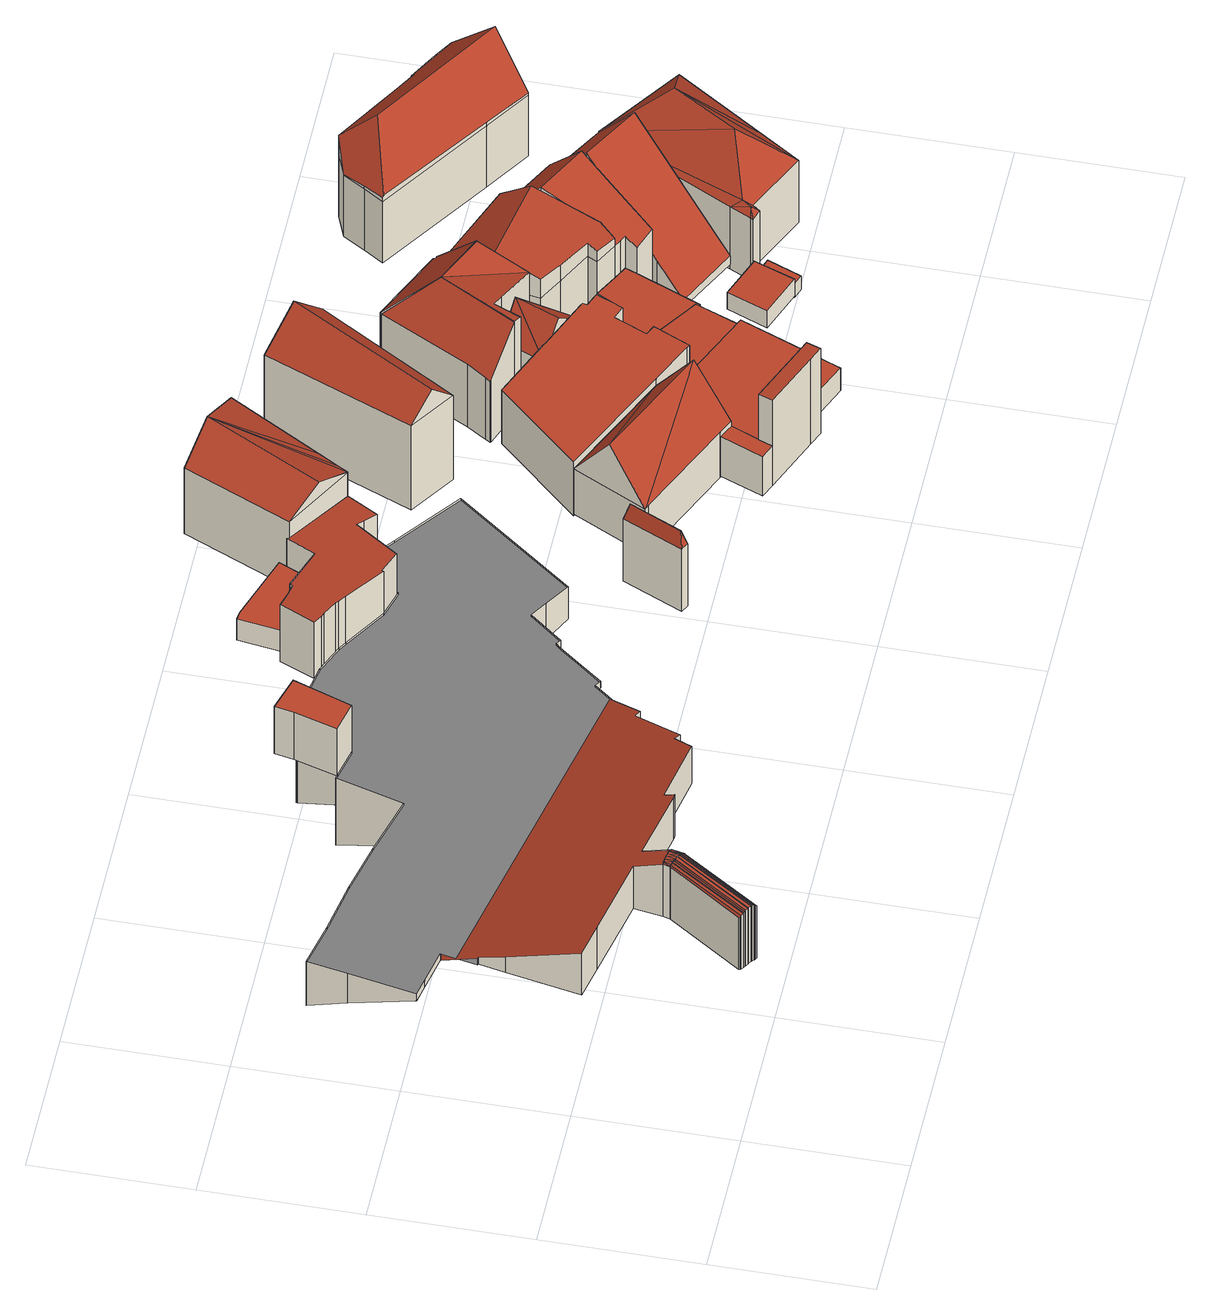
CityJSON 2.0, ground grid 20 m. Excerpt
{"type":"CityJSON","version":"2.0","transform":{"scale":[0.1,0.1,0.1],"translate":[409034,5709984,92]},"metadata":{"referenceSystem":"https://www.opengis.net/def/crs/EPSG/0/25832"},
"CityObjects":{
"building1":{"type":"Building","attributes":{"Gemeindeschluessel":"05978036","Geometrietyp2DReferenz":"3000","function":"31001_2000"},"children":["building1-1","building1-2","building1-3"]},
"building1-1":{"type":"BuildingPart","attributes":{"roofType":"3900","measuredHeight":9.29},"parents":["building1"],"geometry":[{"type":"MultiSurface","lod":"2","boundaries":[[[0,1,2,3]],[[4,5,6,7,8]],[[4,1,9,10,11,12,13,14,15]],[[0,16,17,18,19,20,21,22,23,24,25,5,26,27,28,29,30,31,32]],[[0,9,1]],[[9,0,32]],[[26,4,15]],[[4,26,5]],[[9,31,10]],[[31,9,32]],[[14,26,15]],[[26,14,27]],[[10,30,11]],[[30,10,31]],[[13,27,14]],[[27,13,28]],[[11,29,12]],[[29,11,30]],[[12,28,13]],[[28,12,29]],[[3,2,8,7,33,34,35,36,37,38,39,40,41,42]],[[1,4,8,2]],[[39,38,20,19]],[[37,36,22,21]],[[3,42,16,0]],[[42,41,17,16]],[[41,40,18,17]],[[40,39,19,18]],[[38,37,21,20]],[[36,35,23,22]],[[35,34,24,23]],[[34,33,25,24]],[[33,7,6,5,25]]],"semantics":{"surfaces":[{"type":"WallSurface"},{"type":"RoofSurface"},{"type":"GroundSurface"},{"type":"ClosureSurface"}],"values":[0,0,0,0,1,1,1,1,1,1,1,1,1,1,1,1,1,1,1,1,2,3,0,3,3,3,3,3,3,3,3,3,3]}}]},
"building1-2":{"type":"BuildingPart","attributes":{"roofType":"3900","measuredHeight":9.29},"parents":["building1"],"geometry":[{"type":"MultiSurface","lod":"2","boundaries":[[[43,44,24,34,24]],[[6,45,46,7]],[[45,47,48,46]],[[47,49,50,48]],[[49,51,52,50]],[[51,53,54,52]],[[53,55,56,54]],[[55,57,58,56]],[[57,59,60,58]],[[59,61,62,60]],[[61,63,64,62]],[[63,65,66,64]],[[65,67,66]],[[67,68,69,66]],[[68,70,71,69]],[[70,72,73,71]],[[72,0,3,73]],[[74,75,17,41,17]],[[76,30,20,38,39,19]],[[29,21,37,21]],[[47,45,6,5,26]],[[77,0,72,70,68]],[[49,47,26,44]],[[44,43,51,49]],[[67,65,75,74]],[[74,77,68,67]],[[53,51,43,28]],[[28,78,55,53]],[[63,61,76,79]],[[79,75,65,63]],[[29,59,57]],[[57,55,78,29]],[[61,59,29,30]],[[30,76,61]],[[36,35,34,33,7,46,48,50,52,54,56,58,60,62,64,66,69,71,73,3,42,41,40,39,38,37]],[[78,22,21,29]],[[22,36,37,21]],[[28,23,22,78]],[[23,35,36,22]],[[43,24,23,28]],[[24,34,35,23]],[[26,25,24,44]],[[33,34,24,25]],[[5,25,26]],[[33,25,5,6,7]],[[16,0,77]],[[42,3,0,16]],[[17,16,77,74]],[[41,42,16,17]],[[18,17,75,79]],[[40,41,17,18]],[[19,18,79,76]],[[39,40,18,19]],[[29,21,20,30]],[[37,38,20,21]]],"semantics":{"surfaces":[{"type":"WallSurface"},{"type":"RoofSurface"},{"type":"GroundSurface"},{"type":"ClosureSurface"}],"values":[0,0,0,0,0,0,0,0,0,0,0,0,0,0,0,0,0,0,0,0,1,1,1,1,1,1,1,1,1,1,1,1,1,1,2,0,3,0,3,0,3,0,3,0,3,0,3,0,3,0,3,0,3,0,3]}}]},
"building1-3":{"type":"BuildingPart","attributes":{"roofType":"2100","measuredHeight":8.62},"parents":["building1"],"geometry":[{"type":"MultiSurface","lod":"2","boundaries":[[[80,81,82,83]],[[81,84,85,82]],[[84,86,87,85]],[[86,88,89,87]],[[88,90,91,89]],[[90,92,93,91]],[[92,94,95,93]],[[94,96,97,95]],[[96,98,99,97]],[[98,100,101,99]],[[100,102,103,101]],[[102,104,105,103]],[[104,106,107,105]],[[106,108,109,107]],[[108,110,111,109]],[[110,112,113,111]],[[112,114,115,113]],[[114,116,117,115]],[[116,118,119,117]],[[118,120,121,119]],[[120,122,123,121]],[[122,124,125,123]],[[124,126,127,125]],[[126,128,129,127]],[[128,130,131,129]],[[130,132,133,131]],[[132,134,135,133]],[[134,136,137,135]],[[136,138,139,137]],[[138,140,141,139]],[[140,142,143,141]],[[142,144,145,143]],[[144,146,147,145]],[[146,148,149,147]],[[148,150,151,149]],[[150,152,153,151]],[[152,154,155,153]],[[154,156,157,155]],[[156,158,159,157]],[[158,160,161,159]],[[160,162,163,161]],[[162,164,165,163]],[[164,166,167,165]],[[166,168,169,167]],[[168,170,171,169]],[[170,172,173,171]],[[172,174,175,173]],[[174,176,177,175]],[[176,178,179,177]],[[178,180,181,179]],[[180,182,183,181]],[[182,184,185,183]],[[184,4,8,185]],[[1,80,83,2]],[[1,4,184,182,180,178,176,174,172,170,168,166,164,162,160,158,156,154,152,150,148,146,144,142,140,138,136,134,132,130,128,126,124,122,120,118,116,114,112,110,108,106,104,102,100,98,96,94,92,90,88,86,84,81,80]],[[83,82,85,87,89,91,93,95,97,99,101,103,105,107,109,111,113,115,117,119,121,123,125,127,129,131,133,135,137,139,141,143,145,147,149,151,153,155,157,159,161,163,165,167,169,171,173,175,177,179,181,183,185,8,2]],[[4,1,2,8]]],"semantics":{"surfaces":[{"type":"WallSurface"},{"type":"RoofSurface"},{"type":"GroundSurface"},{"type":"ClosureSurface"}],"values":[0,0,0,0,0,0,0,0,0,0,0,0,0,0,0,0,0,0,0,0,0,0,0,0,0,0,0,0,0,0,0,0,0,0,0,0,0,0,0,0,0,0,0,0,0,0,0,0,0,0,0,0,0,0,1,2,3]}}]},
"building2":{"type":"Building","attributes":{"Gemeindeschluessel":"05978036","Geometrietyp2DReferenz":"3000","function":"31001_9998","roofType":"1000","measuredHeight":7.9},"geometry":[{"type":"MultiSurface","lod":"2","boundaries":[[[186,187,188,189]],[[187,190,191,188]],[[190,192,193,191]],[[192,194,195,193]],[[194,196,197,195]],[[196,186,189,197]],[[196,194,192,190,187,186]],[[189,188,191,193,195,197]]],"semantics":{"surfaces":[{"type":"WallSurface"},{"type":"RoofSurface"},{"type":"GroundSurface"}],"values":[0,0,0,0,0,0,1,2]}}]},
"building3":{"type":"Building","attributes":{"Gemeindeschluessel":"05978036","Geometrietyp2DReferenz":"3000","function":"31001_2000","roofType":"1000","measuredHeight":3.48},"geometry":[{"type":"MultiSurface","lod":"2","boundaries":[[[198,199,200,201]],[[199,202,203,200]],[[202,204,205,203]],[[204,206,207,205]],[[206,208,209,207]],[[208,210,211,209]],[[210,212,213,211]],[[212,214,215,213]],[[214,198,201,215]],[[214,212,210,208,206,204,202,199,198]],[[201,200,203,205,207,209,211,213,215]]],"semantics":{"surfaces":[{"type":"WallSurface"},{"type":"RoofSurface"},{"type":"GroundSurface"}],"values":[0,0,0,0,0,0,0,0,0,1,2]}}]},
"building4":{"type":"Building","attributes":{"Gemeindeschluessel":"05978036","Geometrietyp2DReferenz":"3000","function":"51009_1610","roofType":"5000","measuredHeight":12.83},"geometry":[{"type":"MultiSurface","lod":"2","boundaries":[[[216,217,218,219]],[[217,220,221,218]],[[220,222,223,221]],[[222,216,219,223]],[[224,225,222,220]],[[224,220,217]],[[225,224,217,216]],[[225,216,222]],[[219,218,221,223]]],"semantics":{"surfaces":[{"type":"WallSurface"},{"type":"RoofSurface"},{"type":"GroundSurface"}],"values":[0,0,0,0,1,1,1,1,2]}}]},
"building5":{"type":"Building","attributes":{"Gemeindeschluessel":"05978036","Geometrietyp2DReferenz":"3000","function":"31001_1100"},"children":["building5-1","building5-2"]},
"building5-1":{"type":"BuildingPart","attributes":{"roofType":"5000","measuredHeight":13.87},"parents":["building5"],"geometry":[{"type":"MultiSurface","lod":"2","boundaries":[[[226,227,228,229,230]],[[231,232,233,234,235]],[[232,236,237,233]],[[236,238,239,237]],[[238,240,241,239]],[[240,226,230,241]],[[242,238,236]],[[242,240,238]],[[242,226,240]],[[226,242,243]],[[242,236,232]],[[243,242,232,231]],[[227,243,231]],[[243,227,226]],[[230,229,234,233,237,239,241]],[[235,228,227,231]],[[235,234,229,228]]],"semantics":{"surfaces":[{"type":"WallSurface"},{"type":"RoofSurface"},{"type":"GroundSurface"},{"type":"ClosureSurface"}],"values":[0,0,0,0,0,0,1,1,1,1,0,1,0,0,2,0,3]}}]},
"building5-2":{"type":"BuildingPart","attributes":{"roofType":"2100","measuredHeight":9.48},"parents":["building5"],"geometry":[{"type":"MultiSurface","lod":"2","boundaries":[[[244,245,246,247]],[[245,248,249,246]],[[248,250,251,249]],[[250,252,253,251]],[[252,254,255,253]],[[254,256,257,255]],[[256,258,259,257]],[[258,260,261,259]],[[260,262,263,261]],[[262,264,265,263]],[[264,266,267,265]],[[266,268,269,267]],[[268,270,271,269]],[[270,272,273,271]],[[272,274,275,273]],[[274,276,277,275]],[[276,278,279,277]],[[278,235,234,279]],[[228,280,281,229]],[[280,282,283,281]],[[282,284,285,283]],[[284,286,287,285]],[[286,288,289,287]],[[288,244,247,289]],[[288,286,284,282,280,228,235,278,276,274,272,270,268,266,264,262,260,258,256,254,252,250,248,245,244]],[[247,246,249,251,253,255,257,259,261,263,265,267,269,271,273,275,277,279,234,229,281,283,285,287,289]],[[228,229,234,235]]],"semantics":{"surfaces":[{"type":"WallSurface"},{"type":"RoofSurface"},{"type":"GroundSurface"},{"type":"ClosureSurface"}],"values":[0,0,0,0,0,0,0,0,0,0,0,0,0,0,0,0,0,0,0,0,0,0,0,0,1,2,3]}}]},
"building6":{"type":"Building","attributes":{"Gemeindeschluessel":"05978036","Geometrietyp2DReferenz":"3000","function":"31001_1100","roofType":"3100","measuredHeight":14.97},"geometry":[{"type":"MultiSurface","lod":"2","boundaries":[[[290,291,292,293]],[[291,294,295,292]],[[294,296,297,295]],[[296,298,299,297]],[[298,300,301,299]],[[300,290,293,301]],[[290,302,303]],[[302,290,300]],[[298,303,302]],[[298,296,294,291,303]],[[298,302,300]],[[290,303,291]],[[293,292,295,297,299,301]]],"semantics":{"surfaces":[{"type":"WallSurface"},{"type":"RoofSurface"},{"type":"GroundSurface"}],"values":[0,0,0,0,0,0,1,1,1,1,0,0,2]}}]},
"building7":{"type":"Building","attributes":{"Gemeindeschluessel":"05978036","Geometrietyp2DReferenz":"3000","function":"31001_1100","roofType":"5000","measuredHeight":19.26},"geometry":[{"type":"MultiSurface","lod":"2","boundaries":[[[304,305,306,307]],[[305,308,309,306]],[[308,310,311,309]],[[310,304,307,311]],[[312,310,308]],[[313,312,308,305]],[[313,305,304]],[[312,313,304,310]],[[307,306,309,311]]],"semantics":{"surfaces":[{"type":"WallSurface"},{"type":"RoofSurface"},{"type":"GroundSurface"}],"values":[0,0,0,0,0,1,0,1,2]}}]},
"building8":{"type":"Building","attributes":{"Gemeindeschluessel":"05978036","Geometrietyp2DReferenz":"3000","function":"31001_1100","roofType":"9999","measuredHeight":9},"geometry":[{"type":"MultiSurface","lod":"2","boundaries":[[[314,315,316,317,318,319,320,321,322,323,324,325,326,327,328,329,330,331]],[[331,330,332,333]],[[330,329,334,332]],[[329,328,335,334]],[[328,327,336,335]],[[327,326,337,336]],[[326,325,338,337]],[[325,324,339,338]],[[324,323,340,339]],[[323,322,341,340]],[[322,321,342,341]],[[321,320,343,342]],[[320,319,344,343]],[[319,318,345,344]],[[318,317,346,345]],[[317,316,347,346]],[[316,315,348,347]],[[315,314,349,348]],[[314,331,333,349]],[[333,332,334,335,336,337,338,339,340,341,342,343,344,345,346,347,348,349]]],"semantics":{"surfaces":[{"type":"RoofSurface"},{"type":"WallSurface"},{"type":"GroundSurface"}],"values":[0,1,1,1,1,1,1,1,1,1,1,1,1,1,1,1,1,1,1,2]}}]},
"building9":{"type":"Building","attributes":{"Gemeindeschluessel":"05978036","Geometrietyp2DReferenz":"3000","function":"31001_1100"},"children":["building9-1","building9-2","building9-3"]},
"building9-1":{"type":"BuildingPart","attributes":{"roofType":"2100","measuredHeight":14.24},"parents":["building9"],"geometry":[{"type":"MultiSurface","lod":"2","boundaries":[[[350,351,352,353,354]],[[351,355,356,352]],[[355,357,358,359,356]],[[360,357,355,351,350]],[[353,352,356,359,361]],[[360,362,358,357]],[[362,363,361,359,358]],[[354,363,362,360,350]],[[354,353,361,363]]],"semantics":{"surfaces":[{"type":"WallSurface"},{"type":"RoofSurface"},{"type":"GroundSurface"},{"type":"ClosureSurface"}],"values":[0,0,0,1,2,0,3,0,3]}}]},
"building9-2":{"type":"BuildingPart","attributes":{"roofType":"1000","measuredHeight":3.84},"parents":["building9"],"geometry":[{"type":"MultiSurface","lod":"2","boundaries":[[[364,365,366,367]],[[365,368,369,366]],[[368,370,371,369]],[[370,372,373,371]],[[372,374,375,373]],[[374,376,377,375]],[[376,378,379,377]],[[378,354,353,379]],[[378,376,374,372,370,368,365,364,363,354]],[[353,361,367,366,369,371,373,375,377,379]],[[361,353,354,363]],[[361,363,364,367]]],"semantics":{"surfaces":[{"type":"WallSurface"},{"type":"RoofSurface"},{"type":"GroundSurface"},{"type":"ClosureSurface"}],"values":[0,0,0,0,0,0,0,0,1,2,3,3]}}]},
"building9-3":{"type":"BuildingPart","attributes":{"roofType":"1000","measuredHeight":6.59},"parents":["building9"],"geometry":[{"type":"MultiSurface","lod":"2","boundaries":[[[380,381,382,383]],[[381,384,364,367,382]],[[358,380,383,359]],[[358,362,384,381,380]],[[383,382,367,361,359]],[[363,364,384,362]],[[359,361,363,362,358]],[[363,361,367,364]]],"semantics":{"surfaces":[{"type":"WallSurface"},{"type":"RoofSurface"},{"type":"GroundSurface"},{"type":"ClosureSurface"}],"values":[0,0,0,1,2,0,3,3]}}]},
"building10":{"type":"Building","attributes":{"Gemeindeschluessel":"05978036","Geometrietyp2DReferenz":"3000","function":"31001_2000"},"children":["building10-1","building10-2","building10-3","building10-4","building10-5"]},
"building10-1":{"type":"BuildingPart","attributes":{"roofType":"2100","measuredHeight":15.58},"parents":["building10"],"geometry":[{"type":"MultiSurface","lod":"2","boundaries":[[[385,386,387,388,389]],[[386,390,391,387]],[[390,392,393,394,391]],[[392,390,386,385,395,396]],[[397,398,388,387,391,394]],[[396,395,399,398,397]],[[389,400,399,395,385]],[[389,388,398,399]],[[389,399,400]],[[396,393,392]],[[396,397,394,393]]],"semantics":{"surfaces":[{"type":"WallSurface"},{"type":"RoofSurface"},{"type":"GroundSurface"},{"type":"ClosureSurface"}],"values":[0,0,0,1,2,3,0,3,3,0,3]}}]},
"building10-2":{"type":"BuildingPart","attributes":{"roofType":"3100","measuredHeight":11.93},"parents":["building10"],"geometry":[{"type":"MultiSurface","lod":"2","boundaries":[[[401,402,403,404]],[[402,405,406,403]],[[405,407,408,406]],[[407,409,410,408]],[[409,411,412,410]],[[411,413,414,412]],[[413,389,388,414]],[[399,401,404,398]],[[407,405,402,401,399,400]],[[400,415,416,407]],[[400,389,413]],[[413,417,415,400]],[[409,416,415,417,411]],[[411,417,413]],[[407,416,409]],[[404,403,406,408,410,412,414,388,398]],[[398,388,389,399]],[[389,400,399]]],"semantics":{"surfaces":[{"type":"WallSurface"},{"type":"RoofSurface"},{"type":"GroundSurface"},{"type":"ClosureSurface"}],"values":[0,0,0,0,0,0,0,0,1,1,1,1,0,0,0,2,3,3]}}]},
"building10-3":{"type":"BuildingPart","attributes":{"roofType":"2100","measuredHeight":15.66},"parents":["building10"],"geometry":[{"type":"MultiSurface","lod":"2","boundaries":[[[418,419,420,421,422]],[[419,423,424,420]],[[423,425,426,424]],[[425,427,428,426]],[[427,429,430,428]],[[429,431,432,433,430]],[[396,431,429,427,425,423,419,418]],[[421,420,424,426,428,430,433,397]],[[396,432,431]],[[396,397,433,432]],[[418,422,396]],[[422,421,397,396]]],"semantics":{"surfaces":[{"type":"WallSurface"},{"type":"RoofSurface"},{"type":"GroundSurface"},{"type":"ClosureSurface"}],"values":[0,0,0,0,0,0,1,2,0,3,0,3]}}]},
"building10-4":{"type":"BuildingPart","attributes":{"roofType":"2100","measuredHeight":15.58},"parents":["building10"],"geometry":[{"type":"MultiSurface","lod":"2","boundaries":[[[432,395,398,433]],[[432,396,395]],[[398,397,433]],[[395,396,397,398]],[[433,397,396,432]]],"semantics":{"surfaces":[{"type":"WallSurface"},{"type":"RoofSurface"},{"type":"GroundSurface"},{"type":"ClosureSurface"}],"values":[0,1,2,3,3]}}]},
"building10-5":{"type":"BuildingPart","attributes":{"roofType":"2100","measuredHeight":15.58},"parents":["building10"],"geometry":[{"type":"MultiSurface","lod":"2","boundaries":[[[393,434,435,394]],[[434,436,437,435]],[[436,438,439,437]],[[438,440,441,439]],[[440,422,421,441]],[[396,422,440,438,436,434,393]],[[394,435,437,439,441,421,397]],[[396,397,421,422]],[[393,394,397,396]]],"semantics":{"surfaces":[{"type":"WallSurface"},{"type":"RoofSurface"},{"type":"GroundSurface"},{"type":"ClosureSurface"}],"values":[0,0,0,0,0,1,2,3,3]}}]},
"building11":{"type":"Building","attributes":{"Gemeindeschluessel":"05978036","Geometrietyp2DReferenz":"3000","function":"31001_1100","roofType":"1000","measuredHeight":2.98},"geometry":[{"type":"MultiSurface","lod":"2","boundaries":[[[442,443,444,371]],[[443,445,446,444]],[[445,447,448,446]],[[447,449,450,448]],[[449,451,452,450]],[[451,453,454,452]],[[453,455,456,454]],[[455,457,458,456]],[[457,459,373,458]],[[459,442,371,373]],[[459,457,455,453,451,449,447,445,443,442]],[[371,444,446,448,450,452,454,456,458,373]]],"semantics":{"surfaces":[{"type":"WallSurface"},{"type":"RoofSurface"},{"type":"GroundSurface"}],"values":[0,0,0,0,0,0,0,0,0,0,1,2]}}]},
"building12":{"type":"Building","attributes":{"Gemeindeschluessel":"05978036","Geometrietyp2DReferenz":"3000","function":"31001_1100","roofType":"1000","measuredHeight":2.92},"geometry":[{"type":"MultiSurface","lod":"2","boundaries":[[[460,461,462,463]],[[461,464,465,462]],[[464,466,467,465]],[[466,468,469,467]],[[468,470,471,469]],[[470,472,473,471]],[[472,474,475,473]],[[474,476,477,475]],[[476,478,479,477]],[[478,480,481,479]],[[480,482,483,481]],[[482,484,485,483]],[[484,486,487,485]],[[486,488,489,487]],[[488,490,491,489]],[[490,492,493,491]],[[492,494,495,493]],[[494,496,497,495]],[[496,498,499,497]],[[498,500,501,499]],[[500,502,503,501]],[[502,460,463,503]],[[502,500,498,496,494,492,490,488,486,484,482,480,478,476,474,472,470,468,466,464,461,460]],[[463,462,465,467,469,471,473,475,477,479,481,483,485,487,489,491,493,495,497,499,501,503]]],"semantics":{"surfaces":[{"type":"WallSurface"},{"type":"RoofSurface"},{"type":"GroundSurface"}],"values":[0,0,0,0,0,0,0,0,0,0,0,0,0,0,0,0,0,0,0,0,0,0,1,2]}}]},
"building13":{"type":"Building","attributes":{"Gemeindeschluessel":"05978036","Geometrietyp2DReferenz":"3000","function":"31001_2460","roofType":"1000","measuredHeight":2.78},"geometry":[{"type":"MultiSurface","lod":"2","boundaries":[[[504,505,506,507]],[[505,508,509,506]],[[508,510,511,509]],[[510,512,513,511]],[[512,504,507,513]],[[512,510,508,505,504]],[[507,506,509,511,513]]],"semantics":{"surfaces":[{"type":"WallSurface"},{"type":"RoofSurface"},{"type":"GroundSurface"}],"values":[0,0,0,0,0,1,2]}}]},
"building14":{"type":"Building","attributes":{"Gemeindeschluessel":"05978036","Geometrietyp2DReferenz":"3000","function":"31001_2500","roofType":"1000","measuredHeight":2.3},"geometry":[{"type":"MultiSurface","lod":"2","boundaries":[[[514,515,516,517]],[[515,518,519,516]],[[518,520,521,519]],[[520,514,517,521]],[[520,518,515,514]],[[517,516,519,521]]],"semantics":{"surfaces":[{"type":"WallSurface"},{"type":"RoofSurface"},{"type":"GroundSurface"}],"values":[0,0,0,0,1,2]}}]},
"building15":{"type":"Building","attributes":{"Gemeindeschluessel":"05978036","Geometrietyp2DReferenz":"3000","function":"31001_1100","roofType":"5000","measuredHeight":15.05},"geometry":[{"type":"MultiSurface","lod":"2","boundaries":[[[522,523,524,525]],[[523,526,527,524]],[[526,528,529,527]],[[528,530,531,529]],[[530,532,533,531]],[[532,534,535,533]],[[534,536,537,535]],[[536,538,539,537]],[[538,540,541,539]],[[540,522,525,541]],[[542,543,544,523,545,546]],[[547,548,542,546,549,550,551,552]],[[532,547,552,534]],[[534,552,551,536]],[[536,551,550,538]],[[538,550,549,540]],[[540,549,546,545,522]],[[530,548,547,532]],[[528,543,542,548,530]],[[522,545,523]],[[526,544,543,528]],[[523,544,526]],[[525,524,527,529,531,533,535,537,539,541]]],"semantics":{"surfaces":[{"type":"WallSurface"},{"type":"RoofSurface"},{"type":"GroundSurface"}],"values":[0,0,0,0,0,0,0,0,0,0,1,1,0,0,0,0,0,0,0,0,0,0,2]}}]},
"building16":{"type":"Building","attributes":{"Gemeindeschluessel":"05978036","Geometrietyp2DReferenz":"3000","function":"31001_1100","roofType":"3100","measuredHeight":15.79},"geometry":[{"type":"MultiSurface","lod":"2","boundaries":[[[553,554,555,556]],[[554,557,558,555]],[[557,532,559,558]],[[532,560,561,559]],[[560,562,563,561]],[[562,528,564,563]],[[528,565,566,564]],[[565,567,568,566]],[[567,569,570,568]],[[569,571,572,570]],[[571,553,556,572]],[[567,565,528,562]],[[562,560,532,557,554,553,571,569,567]],[[556,555,558,559,561,563,564,566,568,570,572]]],"semantics":{"surfaces":[{"type":"WallSurface"},{"type":"RoofSurface"},{"type":"GroundSurface"}],"values":[0,0,0,0,0,0,0,0,0,0,0,1,1,2]}}]},
"building17":{"type":"Building","attributes":{"Gemeindeschluessel":"05978036","Geometrietyp2DReferenz":"3000","function":"31001_1100","roofType":"3100","measuredHeight":16.42},"geometry":[{"type":"MultiSurface","lod":"2","boundaries":[[[573,574,575,576]],[[574,577,578,575]],[[577,579,580,578]],[[579,581,582,580]],[[581,583,584,582]],[[583,585,586,584]],[[585,587,588,586]],[[587,589,590,588]],[[589,573,576,590]],[[585,583,581,579]],[[579,577,574,573,589,587,585]],[[576,575,578,580,582,584,586,588,590]]],"semantics":{"surfaces":[{"type":"WallSurface"},{"type":"RoofSurface"},{"type":"GroundSurface"}],"values":[0,0,0,0,0,0,0,0,0,1,1,2]}}]},
"building18":{"type":"Building","attributes":{"Gemeindeschluessel":"05978036","Geometrietyp2DReferenz":"3000","function":"31001_2000","roofType":"5000","measuredHeight":16.79},"geometry":[{"type":"MultiSurface","lod":"2","boundaries":[[[591,592,593,594]],[[592,595,596,593]],[[595,597,598,596]],[[597,599,600,598]],[[599,601,602,600]],[[601,603,604,602]],[[603,605,606,604]],[[605,607,608,606]],[[607,591,594,608]],[[609,610,605,603]],[[611,609,603,601]],[[612,599,597]],[[612,601,599]],[[601,612,611]],[[612,597,595]],[[595,611,612]],[[595,609,611]],[[592,609,595]],[[592,610,609]],[[591,610,592]],[[610,591,607]],[[610,607,605]],[[594,593,596,598,600,602,604,606,608]]],"semantics":{"surfaces":[{"type":"WallSurface"},{"type":"RoofSurface"},{"type":"GroundSurface"}],"values":[0,0,0,0,0,0,0,0,0,1,1,1,1,1,1,1,1,1,1,1,1,1,2]}}]},
"building19":{"type":"Building","attributes":{"Gemeindeschluessel":"05978036","Geometrietyp2DReferenz":"3000","function":"31001_1100","roofType":"5000","measuredHeight":18.07},"geometry":[{"type":"MultiSurface","lod":"2","boundaries":[[[613,614,615,616]],[[614,617,618,615]],[[617,619,620,618]],[[619,621,622,620]],[[621,623,624,622]],[[623,625,626,624]],[[625,627,628,626]],[[627,629,630,628]],[[629,631,632,630]],[[631,633,634,632]],[[633,635,636,634]],[[635,637,638,636]],[[637,613,616,638]],[[639,640,641,642,643,644,645]],[[646,647,648,645,644,649]],[[650,651,652,653,639,645,648,654,627]],[[627,654,629]],[[629,654,648,647,631]],[[617,640,639,653,619]],[[619,653,652,621]],[[621,652,651,623]],[[623,651,650,625]],[[625,650,627]],[[633,646,649,635]],[[635,649,644,643,637]],[[631,647,646,633]],[[637,643,642,613]],[[613,642,641,614]],[[614,641,640,617]],[[616,615,618,620,622,624,626,628,630,632,634,636,638]]],"semantics":{"surfaces":[{"type":"WallSurface"},{"type":"RoofSurface"},{"type":"GroundSurface"}],"values":[0,0,0,0,0,0,0,0,0,0,0,0,0,1,1,1,0,0,0,0,0,0,0,0,0,0,0,0,0,2]}}]}
},
"vertices":[
[179,119,260],[181,128,260],[181,128,173],[179,119,173],[206,123,260],[203,107,260],[203,107,259],[203,107,173],[206,123,173],[183,128,262],[186,127,264],[189,126,266],[193,125,266],[197,125,266],[200,124,264],[204,123,262],[180,119,260],[183,117,260],[185,116,260],[186,115,260],[187,115,260],[191,113,260],[194,111,260],[195,111,260],[198,110,260],[201,108,260],[201,108,262],[198,109,264],[195,111,266],[191,113,266],[187,115,266],[184,117,264],[181,118,262],[201,108,173],[198,110,173],[195,111,173],[194,111,173],[191,113,173],[187,115,173],[186,115,173],[185,116,173],[183,117,173],[180,119,173],
[198,110,264],[198,110,263],[138,9,260],[138,9,173],[136,10,262],[136,10,173],[134,11,264],[134,11,173],[134,12,264],[134,12,173],[132,13,266],[132,13,173],[131,14,266],[131,14,173],[127,17,266],[127,17,173],[126,17,266],[126,17,173],[123,19,266],[123,19,173],[122,20,265],[122,20,173],[120,21,264],[120,21,173],[120,21,263],[117,23,262],[117,23,173],[116,24,260],[116,24,173],[116,26,259],[116,26,173],[183,117,263],[183,117,264],[186,115,266],[180,119,262],[194,111,266],[185,116,265],
[187,164,243],[84,186,243],[84,186,173],[187,164,173],[40,195,243],[40,195,173],[58,288,199],[58,288,173],[65,322,184],[65,322,173],[63,322,184],[63,322,173],[72,367,162],[72,367,173],[72,368,162],[72,368,173],[27,377,162],[27,377,173],[4,382,162],[4,382,173],[21,466,123],[21,466,173],[30,517,99],[30,517,173],[87,504,99],[87,504,173],[155,492,98],[155,492,173],[220,477,99],[220,477,173],[298,456,101],[298,456,173],[322,541,61],[322,541,173],[326,540,61],[326,540,173],[366,531,61],[366,531,173],[373,550,52],[373,550,173],[393,546,52],[393,546,173],[413,604,24],[413,604,173],[414,606,23],[414,606,173],[488,593,22],[488,593,173],[524,578,25],[524,578,173],[534,572,27],[534,572,173],[589,538,37],[589,538,173],[624,528,38],[624,528,173],[648,564,20],[648,564,173],[661,583,10],[661,583,173],[668,577,12],[668,577,173],[684,565,16],[684,565,173],[704,549,21],[704,549,173],[785,487,41],[785,487,173],[672,338,119],[672,338,173],[641,358,113],[641,358,173],[620,371,109],[620,371,173],[587,330,131],[587,330,173],[581,334,129],[581,334,173],[576,329,132],[576,329,173],[557,304,145],[557,304,173],[532,272,162],[532,272,173],[525,277,160],[525,277,173],[480,219,190],[480,219,173],[476,214,193],[476,214,173],[470,219,191],[470,219,173],[420,156,224],[420,156,173],[414,161,223],[414,161,173],[394,137,235],[394,137,173],[312,153,236],[312,153,173],[309,140,242],[309,140,173],[304,140,242],[304,140,173],[213,159,243],[213,159,173],
[366,531,251],[326,540,251],[326,540,172],[366,531,172],[342,594,251],[342,594,172],[347,618,251],[347,618,172],[392,605,251],[392,605,172],[373,550,251],[373,550,172],
[507,640,207],[515,696,207],[515,696,172],[507,640,172],[526,695,207],[526,695,172],[613,666,207],[613,666,172],[593,622,207],[593,622,172],[537,638,207],[537,638,172],[535,634,207],[535,634,172],[533,635,207],[533,635,172],[521,637,207],[521,637,172],
[664,203,272],[698,279,272],[698,279,168],[664,203,168],[709,274,272],[709,274,168],[674,198,272],[674,198,168],[701,271,296],[671,206,296],
[707,604,274],[706,604,274],[706,604,235],[706,604,164],[707,604,164],[616,655,274],[676,790,274],[676,790,164],[616,655,164],[616,655,247],[796,759,274],[796,759,164],[729,643,274],[729,643,164],[715,618,274],[715,618,164],[735,775,302],[662,629,299],
[623,530,239],[590,540,243],[590,540,164],[623,530,164],[589,538,243],[589,538,164],[534,572,251],[534,572,164],[524,578,252],[524,578,164],[520,581,253],[520,581,164],[498,590,256],[498,590,164],[493,592,256],[493,592,164],[480,598,258],[480,598,164],[499,642,259],[499,642,164],[507,640,258],[507,640,164],[521,637,256],[521,637,164],[533,635,255],[533,635,164],[535,634,254],[535,634,164],[537,638,255],[537,638,164],[593,622,248],[593,622,164],[598,621,247],[598,621,164],[614,657,248],[614,657,164],[684,565,235],[684,565,164],[668,577,238],[668,577,164],[661,583,239],[661,583,164],[660,584,239],[660,584,164],[646,564,239],[646,564,164],
[942,289,241],[903,193,241],[903,193,165],[942,289,165],[884,202,241],[884,202,165],[754,260,241],[754,260,165],[747,263,241],[747,263,165],[794,356,241],[794,356,165],[771,309,315],[922,241,315],
[845,730,301],[930,679,301],[930,679,160],[845,730,160],[825,504,301],[825,504,160],[768,542,301],[768,542,160],[797,523,336],[888,704,352],
[942,289,252],[998,264,252],[1002,262,252],[1023,308,252],[1010,314,252],[1023,343,252],[1028,355,252],[1045,349,252],[1052,364,252],[1056,375,252],[1060,383,252],[1042,390,252],[1043,396,252],[1041,397,252],[973,425,252],[969,427,252],[890,460,252],[794,356,252],[890,460,162],[794,356,162],[969,427,162],[973,425,162],[1041,397,162],[1043,396,162],[1042,390,162],[1060,383,162],[1056,375,162],[1052,364,162],[1045,349,162],[1028,355,162],[1023,343,162],[1010,314,162],[1023,308,162],[1002,262,162],[998,264,162],[942,289,162],
[980,120,309],[973,102,310],[973,102,168],[980,120,168],[980,120,206],[954,110,310],[954,110,168],[881,140,310],[881,140,234],[881,140,168],[888,158,309],[888,158,168],[888,158,234],[888,158,206],
[903,193,206],[942,289,206],[942,289,168],[903,193,168],[998,264,206],[998,264,168],[1002,262,206],[1002,262,168],[1096,221,206],[1096,221,168],[1058,127,206],[1058,127,168],[1050,108,206],[1050,108,168],[1044,93,206],[1044,93,168],
[862,148,234],[884,202,234],[884,202,168],[862,148,168],[903,193,234],
[991,481,298],[975,486,303],[975,486,149],[991,481,149],[991,481,225],[961,452,302],[961,452,149],[950,457,305],[950,457,304],[950,457,149],[1055,461,278],[1003,554,305],[1003,554,149],[1055,461,149],[1055,461,225],[1022,471,269],
[1053,447,225],[1047,415,225],[1047,415,149],[1053,447,149],[1046,409,225],[1046,409,149],[1043,396,225],[1043,396,149],[1041,397,225],[1041,397,149],[973,425,225],[973,425,149],[969,427,225],[969,427,149],[999,415,269],[1041,397,227],[973,425,231],
[980,620,255],[981,621,254],[981,621,149],[980,620,149],[980,620,253],[1068,581,256],[1068,581,149],[1075,578,256],[1075,578,149],[1074,574,259],[1074,574,149],[1076,574,259],[1076,574,149],[1067,525,306],[1067,525,305],[1067,525,149],
[902,475,253],[902,475,149],[901,476,251],[901,476,149],[905,482,252],[905,482,149],[920,506,254],[920,506,149],
[1002,262,197],[1023,308,197],[1023,308,168],[1010,314,197],[1010,314,168],[1023,343,197],[1023,343,168],[1062,327,197],[1062,327,168],[1062,316,197],[1062,316,168],[1107,286,197],[1107,286,168],[1119,278,197],[1119,278,168],[1118,276,197],[1118,276,168],[1096,221,197],
[1108,367,186],[1123,395,186],[1123,395,157],[1108,367,157],[1151,380,186],[1151,380,157],[1161,375,186],[1161,375,157],[1169,371,186],[1169,371,157],[1163,356,186],[1163,356,157],[1129,275,186],[1129,275,157],[1119,278,186],[1119,278,157],[1107,286,186],[1107,286,157],[1062,316,186],[1062,316,157],[1062,327,186],[1062,327,157],[1062,330,186],[1062,330,157],[1061,373,186],[1061,373,157],[1056,375,186],[1056,375,157],[1060,383,186],[1060,383,157],[1042,390,186],[1042,390,157],[1043,396,186],[1043,396,157],[1046,409,186],[1046,409,157],[1047,415,186],[1047,415,157],[1053,447,186],[1053,447,157],[1085,430,186],[1085,430,157],[1064,390,186],[1064,390,157],
[1178,174,199],[1122,195,199],[1122,195,171],[1178,174,171],[1142,246,199],[1142,246,171],[1197,225,199],[1197,225,171],[1194,217,199],[1194,217,171],
[1178,174,191],[1194,217,191],[1194,217,168],[1178,174,168],[1209,212,191],[1209,212,168],[1192,169,191],[1192,169,168],
[1076,574,239],[1076,577,239],[1076,577,142],[1076,574,142],[1077,575,239],[1077,575,142],[1183,521,239],[1183,521,142],[1165,400,239],[1165,400,142],[1151,380,239],[1151,380,142],[1123,395,239],[1123,395,142],[1129,407,239],[1129,407,142],[1085,430,239],[1085,430,142],[1053,447,239],[1053,447,142],[1177,483,292],[1183,521,265],[1077,575,240],[1076,574,241],[1063,504,292],[1151,380,252],[1165,400,261],[1053,447,271],[1085,430,266],[1129,407,261],[1123,395,256],
[1163,356,229],[1169,371,239],[1169,371,135],[1163,356,135],[1161,375,239],[1161,375,135],[1151,380,135],[1165,400,253],[1165,400,135],[1176,471,293],[1176,471,135],[1183,521,135],[1264,479,238],[1264,479,135],[1242,437,293],[1242,437,135],[1221,398,267],[1221,398,135],[1193,344,231],[1193,344,135],
[1189,338,185],[1193,344,192],[1193,344,131],[1189,338,131],[1221,398,257],[1221,398,131],[1238,430,295],[1238,430,131],[1264,479,224],[1264,479,131],[1336,436,227],[1336,436,131],[1312,389,295],[1312,389,131],[1249,264,146],[1249,264,131],[1172,303,143],[1172,303,131],
[1236,238,228],[1249,264,228],[1249,264,124],[1236,238,124],[1336,436,228],[1336,436,124],[1443,363,228],[1443,363,124],[1370,252,228],[1370,252,124],[1337,201,228],[1337,201,124],[1256,238,228],[1256,238,124],[1249,229,228],[1249,229,124],[1234,234,228],[1234,234,124],[1253,250,238],[1246,239,237],[1316,272,287],[1362,352,292],
[1189,682,233],[1205,709,233],[1205,709,131],[1189,682,131],[1235,721,233],[1235,721,131],[1338,670,233],[1338,670,131],[1363,658,233],[1363,658,131],[1364,662,233],[1364,662,131],[1409,642,233],[1409,642,131],[1437,629,233],[1437,629,131],[1436,627,233],[1436,627,131],[1388,552,233],[1388,552,131],[1372,526,233],[1372,526,131],[1315,563,233],[1315,563,131],[1173,657,233],[1173,657,131],[1235,721,267],[1235,721,266],[1205,709,235],[1189,682,238],[1173,657,240],[1175,656,242],[1235,675,311],[1372,526,237],[1388,552,281],[1399,570,311],[1315,563,239],[1409,642,238],[1364,662,245],[1363,658,250],[1338,670,253],[1436,627,235]
]}
